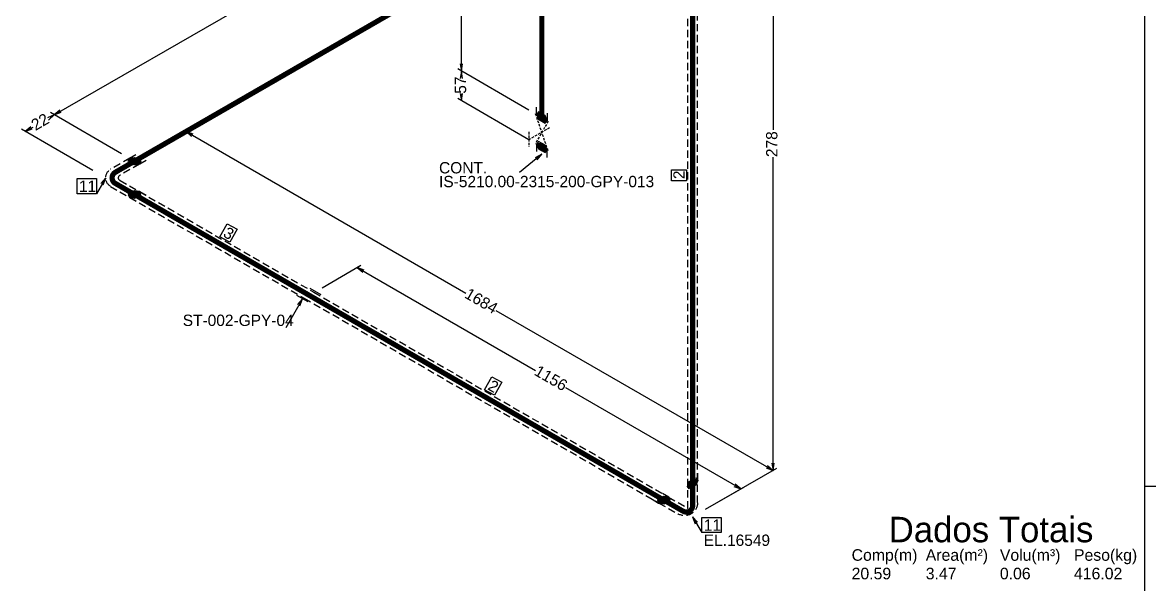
# Model space of a CAD drawing. Extents: x 0 to 604, y 0 to 422.
# Drawn here: x 238.8 to 454.7, y 109.1 to 216.8 of the extents above; entities that cross this region are included whole.
import ezdxf

# ---------------------------------------------------------------- set-up
doc = ezdxf.new("R2010")
doc.units = 0
doc.header["$MEASUREMENT"] = 0
for name, pattern in [('GT100', [0.7, 0.466667, -0.233333]), ('GT101', [2.1, 1.4, -0.7]), ('GT110', [2.1, 1.4, -0.7])]:
    doc.linetypes.add(name, pattern=pattern)
doc.layers.add('GT_1', color=7, linetype='Continuous')
doc.styles.add('HTX1', font='O8116901', dxfattribs={"width": 1.02})

msp = doc.modelspace()

# ---------------------------------------------------------------- linework, layer by layer
at = {"layer": 'GT_1', "flags": 128}
for points in [[(453.8, 10), (453.8, 409.8)], [(382.548, 255.529), (382.548, 196.244)], [(322.837, 207.462), (322.837, 231.744)], [(244.808, 199.084), (281.941, 220.455)], [(335.759, 200.007), (322.127, 207.888)], [(335.759, 200.007), (322.127, 207.888)], [(322.624, 208.882), (322.837, 207.462), (323.05, 208.882)], [(323.05, 206.042), (322.837, 207.462), (322.624, 206.042)], [(322.837, 207.462), (322.837, 206.894)], [(322.624, 203.202), (322.837, 201.782), (323.05, 203.202)], [(322.837, 201.782), (322.837, 203.131)], [(335.759, 194.327), (322.127, 202.208)], [(335.759, 194.327), (322.127, 202.208)], [(243.743, 198.09), (244.808, 199.084), (243.53, 198.516)], [(244.808, 199.084), (244.027, 198.587)], [(257.73, 191.629), (244.098, 199.51)], [(257.73, 191.629), (244.098, 199.51)], [(245.873, 200.007), (244.808, 199.084), (246.157, 199.581)], [(339.238, 199.439), (339.238, 198.019), (337.25, 199.155), (337.25, 200.575)], [(338.883, 197.522), (339.238, 198.019), (338.883, 198.942), (337.605, 199.652), (337.25, 199.155), (337.605, 198.232), (338.883, 197.522)], [(337.282, 199.2), (338.419, 199.2)], [(337.31, 199), (338.779, 199)], [(337.387, 198.8), (338.938, 198.8)], [(337.425, 199.4), (338.059, 199.4)], [(240.335, 196.812), (239.27, 195.889), (240.619, 196.386)], [(239.27, 195.889), (240.761, 196.741)], [(337.463, 198.6), (339.015, 198.6)], [(337.54, 198.4), (339.091, 198.4)], [(337.663, 198.2), (339.168, 198.2)], [(338.023, 198), (339.224, 198)], [(338.383, 197.8), (339.082, 197.8)], [(252.192, 188.434), (238.56, 196.315)], [(257.162, 188.434), (270.794, 196.315)], [(271.433, 195.392), (270.084, 195.889), (271.149, 194.966)], [(270.084, 195.889), (323.689, 164.933)], [(338.883, 191.842), (339.238, 192.339), (338.883, 193.262), (337.605, 193.972), (337.25, 193.475), (337.605, 192.552), (338.883, 191.842)], [(339.238, 190.919), (339.238, 192.339), (337.25, 193.475), (337.25, 192.055)], [(337.279, 193.4), (338.635, 193.4)], [(337.339, 193.6), (338.275, 193.6)], [(337.356, 193.2), (338.907, 193.2)], [(337.433, 193), (338.984, 193)], [(337.51, 192.8), (339.061, 192.8)], [(337.587, 192.6), (339.138, 192.6)], [(337.879, 192.4), (339.215, 192.4)], [(338.239, 192.2), (339.139, 192.2)], [(261.422, 190.209), (261.209, 189.641), (260.215, 189.499), (259.008, 190.209), (259.221, 190.777), (260.215, 190.919), (261.422, 190.209)], [(259.023, 190.2), (261.419, 190.2)], [(259.08, 190.4), (261.097, 190.4)], [(259.155, 190.6), (260.757, 190.6)], [(262.416, 190.351), (261.209, 189.641), (259.221, 190.777), (260.428, 191.487)], [(259.382, 190.8), (260.417, 190.8)], [(338.237, 191.526), (333.958, 188.033)], [(337.334, 190.444), (338.237, 191.526), (336.985, 190.819)], [(382.548, 130.924), (382.548, 190.99)], [(259.363, 190), (261.344, 190)], [(259.703, 189.8), (261.269, 189.8)], [(260.043, 189.6), (260.922, 189.6)], [(363.094, 186.446), (363.094, 188.576), (365.934, 188.576), (365.934, 186.446), (363.094, 186.446)], [(249.21, 186.872), (252.902, 186.872), (252.902, 183.961), (249.21, 183.961), (249.21, 186.872)], [(254.677, 187.014), (252.902, 183.961)], [(254.18, 185.665), (254.677, 187.014), (253.754, 185.949)], [(259.008, 183.819), (259.221, 183.251), (260.215, 183.109), (261.422, 183.819), (261.209, 184.387), (260.215, 184.529), (259.008, 183.819)], [(259.015, 183.8), (261.39, 183.8)], [(259.09, 183.6), (261.05, 183.6)], [(260.428, 182.541), (259.221, 183.251), (261.209, 184.387), (262.416, 183.677)], [(259.316, 184), (261.354, 184)], [(259.656, 184.2), (261.279, 184.2)], [(259.996, 184.4), (261.118, 184.4)], [(259.165, 183.4), (260.71, 183.4)], [(259.578, 183.2), (260.37, 183.2)], [(277.965, 178.21), (279.882, 177.145), (278.462, 174.66), (276.545, 175.725), (277.965, 178.21)], [(296.141, 165.927), (303.596, 170.258)], [(304.235, 169.335), (302.886, 169.832), (303.951, 168.909)], [(302.886, 169.832), (337.037, 150.094)], [(293.443, 163.229), (291.313, 164.436)], [(293.798, 165.856), (295.928, 164.649)], [(292.378, 163.797), (289.183, 158.259)], [(291.881, 162.448), (292.378, 163.797), (291.455, 162.732)], [(382.548, 130.924), (329.511, 161.525)], [(328.659, 148.887), (330.576, 147.822), (329.156, 145.337), (327.239, 146.402), (328.659, 148.887)], [(376.371, 127.374), (342.859, 146.757)], [(381.199, 131.421), (382.548, 130.924), (381.483, 131.847)], [(382.335, 132.344), (382.548, 130.924), (382.761, 132.344)], [(366.147, 129.291), (366.147, 127.871), (368.135, 129.007), (368.135, 130.427)], [(369.626, 123.469), (383.258, 131.35)], [(369.626, 123.469), (383.258, 131.35)], [(366.502, 127.374), (366.147, 127.871), (366.502, 128.794), (367.78, 129.504), (368.135, 129.007), (367.78, 128.084), (366.502, 127.374)], [(366.197, 128), (367.629, 128)], [(366.198, 127.8), (367.269, 127.8)], [(366.274, 128.2), (367.825, 128.2)], [(366.341, 127.6), (366.909, 127.6)], [(366.35, 128.4), (367.902, 128.4)], [(366.427, 128.6), (367.978, 128.6)], [(366.513, 128.8), (368.055, 128.8)], [(366.873, 129), (368.132, 129)], [(367.233, 129.2), (367.997, 129.2)], [(369.626, 123.469), (377.081, 127.8)], [(375.022, 127.871), (376.371, 127.374), (375.306, 128.297)], [(453.8, 127.9), (583.8, 127.9)], [(359.402, 125.386), (360.609, 124.676), (362.597, 125.812), (361.39, 126.522)], [(360.396, 125.244), (360.609, 124.676), (361.603, 124.534), (362.81, 125.244), (362.597, 125.812), (361.603, 125.954), (360.396, 125.244)], [(360.661, 125.4), (362.751, 125.4)], [(361.001, 125.6), (362.676, 125.6)], [(361.341, 125.8), (362.601, 125.8)], [(360.412, 125.2), (362.735, 125.2)], [(360.487, 125), (362.395, 125)], [(360.562, 124.8), (362.055, 124.8)], [(361.141, 124.6), (361.715, 124.6)], [(368.064, 120.984), (367.141, 122.049), (367.638, 120.7)], [(367.141, 122.049), (368.916, 118.996)], [(368.916, 121.907), (372.608, 121.907), (372.608, 118.996), (368.916, 118.996), (368.916, 121.907)]]:
    msp.add_lwpolyline(points, dxfattribs=at)
at = {"layer": 'GT_1', "const_width": 1, "flags": 128}
for points in [[(367.141, 246.654), (367.141, 128.439)], [(256.523, 188.079), (260.215, 190.209)], [(260.215, 183.819), (256.523, 185.949)], [(293.656, 164.507), (260.215, 183.819)], [(361.603, 125.244), (293.656, 164.507)], [(367.141, 128.439), (367.141, 124.179)], [(365.295, 123.114), (361.603, 125.244)]]:
    msp.add_lwpolyline(points, dxfattribs=at)
at = {"layer": 'GT_1', "linetype": 'GT110', "flags": 128}
for points in [[(368.064, 129.007), (368.064, 247.222)], [(366.218, 127.871), (366.218, 246.086)], [(259.292, 190.777), (255.6, 188.647)], [(261.138, 189.641), (257.446, 187.511)], [(257.446, 186.517), (261.138, 184.387)], [(255.6, 185.381), (259.292, 183.251)], [(261.138, 184.387), (294.579, 165.075)], [(259.292, 183.251), (292.733, 163.939)], [(294.579, 165.075), (362.526, 125.812)], [(292.733, 163.939), (360.68, 124.676)], [(366.218, 123.611), (366.218, 127.871)], [(368.064, 124.747), (368.064, 129.007)], [(362.526, 125.812), (366.218, 123.682)], [(360.68, 124.676), (364.372, 122.546)], [(366.218, 123.682), (366.218, 123.682)]]:
    msp.add_lwpolyline(points, dxfattribs=at)
at = {"layer": 'GT_1', "linetype": 'GT101', "const_width": 1, "flags": 128}
for points in [[(260.215, 190.209), (332.706, 232.028)], [(338.244, 228.833), (338.244, 198.587)]]:
    msp.add_lwpolyline(points, dxfattribs=at)
at = {"layer": 'GT_1', "linetype": 'GT100', "flags": 128}
for points in [[(338.244, 198.587), (339.451, 197.877), (337.037, 193.617), (339.451, 192.197), (337.037, 199.297), (338.244, 198.587)], [(339.735, 196.599), (335.759, 194.327)], [(335.759, 195.818), (335.759, 192.978)]]:
    msp.add_lwpolyline(points, dxfattribs=at)
at = {"layer": 'GT_1', "linetype": 'GT110', "flags": 128}
for points in [[(255.601, 185.417, -0.57736), (255.601, 188.612)], [(257.445, 186.482, -0.57736), (257.445, 187.547)], [(368.063, 124.712, -0.57745), (364.373, 122.582)]]:
    msp.add_lwpolyline(points, format="xyb", dxfattribs=at)
at = {"layer": 'GT_1', "const_width": 1, "flags": 128}
for points in [[(256.523, 185.949, -0.57736), (256.523, 188.079)], [(367.141, 124.179, -0.577557), (365.295, 123.114)]]:
    msp.add_lwpolyline(points, format="xyb", dxfattribs=at)

# ---------------------------------------------------------------- texts
at = {"layer": 'GT_1', "style": 'HTX1', "width": 1.02}
for s, height, rotation, p in [('57', 2.1744, 90, (323.742, 203.131)), ('22', 2.1744, 30, (241.218, 195.988)), ('278', 2.1744, 90, (383.383, 190.99)), ('2', 2.174, 90, (365.614, 186.766)), ('3', 2.174, -30, (277.018, 175.858)), ('1684', 2.1744, -30, (323.264, 164.144)), ('1156', 2.1744, -30, (336.604, 149.341)), ('2', 2.174, -30, (327.712, 146.535))]:
    msp.add_text(s, height=height, rotation=rotation, dxfattribs=at).set_placement(p)
for s, height, p in [('CONT. ', 2.1744, (318.549, 187.862)), ('11', 2.1744, (249.565, 184.316)), ('IS-5210.00-2315-200-GPY-013', 2.17437, (318.549, 185.219)), ('ST-002-GPY-04', 2.17437, (269.445, 158.614)), ('11', 2.1744, (369.271, 119.351)), ('Dados Totais', 4.88125, (404.7, 117.15)), ('EL.16549', 2.1744, (369.271, 116.452)), ('Comp(m)', 2.2188, (397.6, 113.6)), ('Area(m²)', 2.2188, (411.8, 113.6)), ('Volu(m³)', 2.2188, (426, 113.6)), ('Peso(kg)', 2.2188, (440.2, 113.6)), ('20.59', 2.2188, (397.6, 110.05)), ('3.47', 2.2188, (411.8, 110.05)), ('0.06', 2.2188, (426, 110.05)), ('416.02', 2.2188, (440.2, 110.05))]:
    msp.add_text(s, height=height, dxfattribs=at).set_placement(p)

doc.saveas('drawing.dxf')
